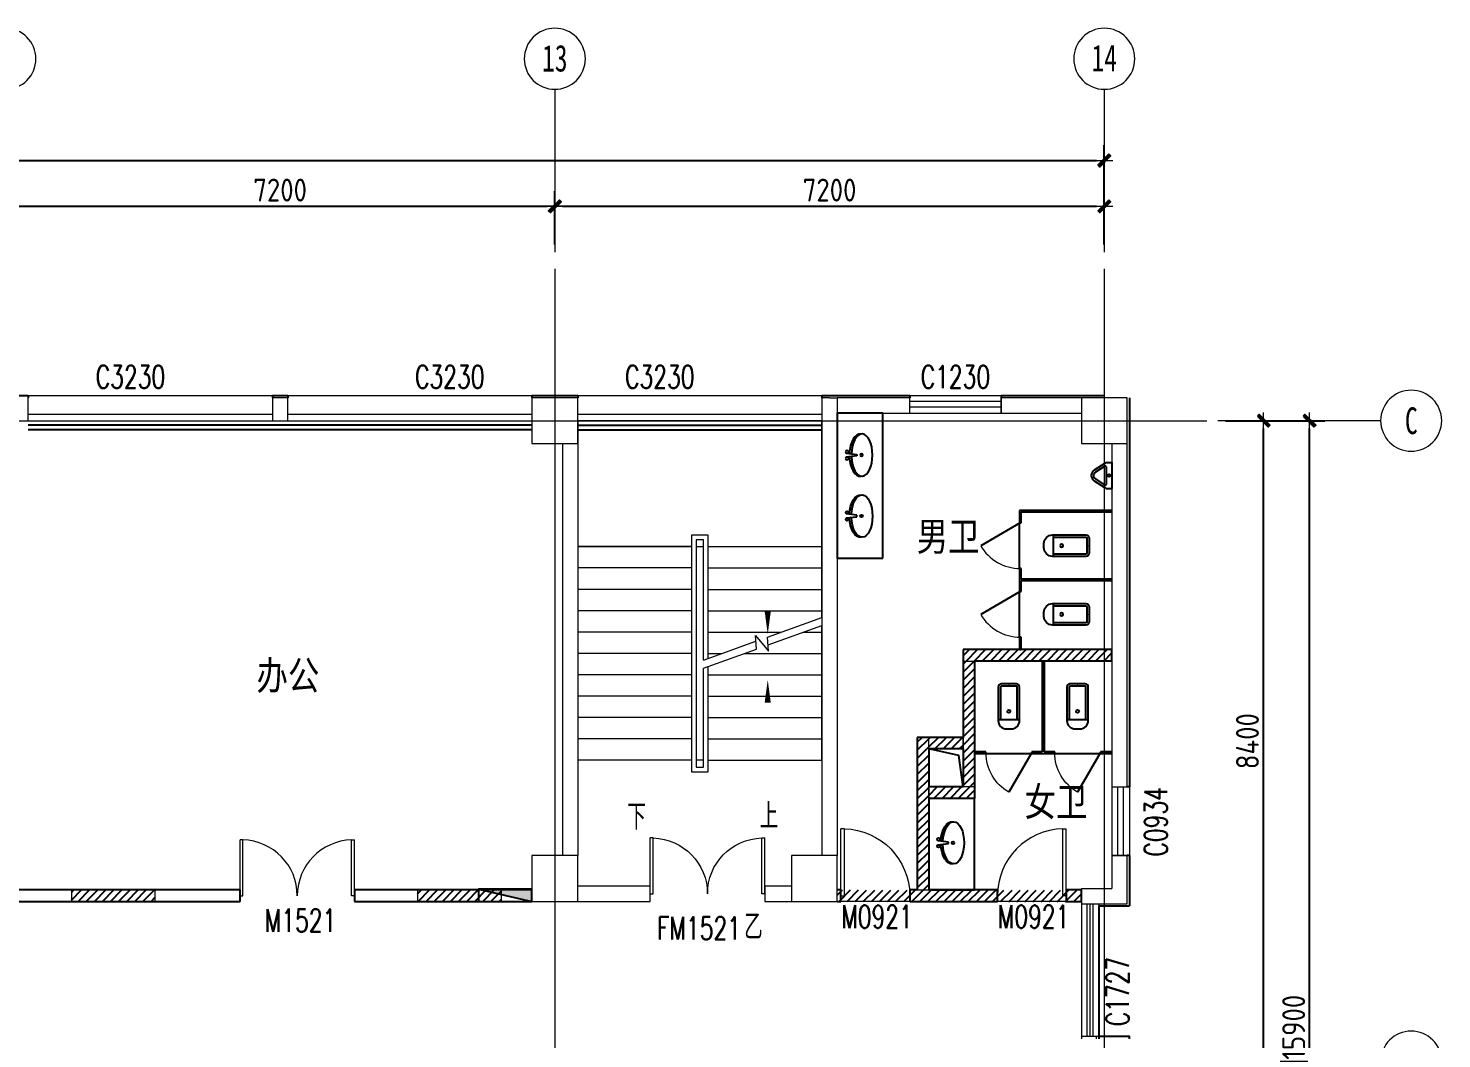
# Model space of a CAD drawing. Header units: millimetres. Extents: x 33621 to 401573, y -91663 to 133135.
# Drawn here: x 118197 to 136719, y 119891 to 133135 of the extents above; entities that cross this region are included whole.
import ezdxf
from ezdxf.enums import TextEntityAlignment as Align

# ---------------------------------------------------------------- set-up
doc = ezdxf.new("R2010")
doc.units = ezdxf.units.MM
doc.header["$LTSCALE"] = 10
doc.linetypes.add('DOTE', pattern=[2.42, 2, -0.2, 0.02, -0.2])
doc.layers.get('0').update_dxf_attribs({"color": 253})
doc.layers.get('Defpoints').update_dxf_attribs({"color": 250})
for name, color, linetype in [('3', 253, 'Continuous'), ('DIM_SYMB', 253, 'Continuous'), ('Dim【尺寸标注】', 253, 'Continuous'), ('LATRINE', 253, 'Continuous'), ('LAYER3', 253, 'Continuous'), ('LAYER4', 253, 'Continuous'), ('LAYER5', 253, 'Continuous'), ('LVTRY', 253, 'Continuous'), ('PUB_DIM', 253, 'Continuous'), ('PUB_TEXT', 253, 'Continuous'), ('RC-Hatch【天花填充】', 253, 'Continuous'), ('SURFACE', 253, 'Continuous'), ('w-消火栓', 253, 'Continuous'), ('wall-隔', 253, 'Continuous'), ('WINDOW_TEXT', 253, 'Continuous'), ('家具', 253, 'Continuous')]:
    doc.layers.add(name, color=color, linetype=linetype)
for name, color, linetype, lineweight in [('AXIS【轴号】', 253, 'Continuous', 0), ('COLUMN', 253, 'Continuous', 0), ('DOTE', 253, 'DOTE', 0), ('STAIR', 253, 'Continuous', 0), ('WALL', 253, 'Continuous', 0), ('WINDOW', 253, 'Continuous', 0)]:
    doc.layers.add(name, color=color, linetype=linetype, lineweight=lineweight)
doc.styles.add('_TCH_DIM', font='SIMPLEX', dxfattribs={"bigfont": 'GBCBIG'})
doc.styles.add('_TCH_WINDOW', font='SIMPLEX', dxfattribs={"bigfont": 'GBCBIG'})
doc.styles.add('CCD_DIM', font='ARCHS.SHX')
doc.styles.add('宋体', font='', dxfattribs={"width": 0.7})
doc.styles.get('宋体').set_extended_font_data('SimSun')
doc.dimstyles.new('ZL_1：100', dxfattribs={"dimtxt": 3, "dimasz": 1, "dimexe": 2, "dimexo": 2, "dimgap": 0.6, "dimtad": 1, "dimdec": 0, "dimrnd": 5, "dimdsep": 46, "dimtxsty": 'CCD_DIM', "dimblk": 'WS-cj', "dimblk1": 'WS-cj', "dimblk2": 'WS-cj', "dimcen": 1, "dimclrd": 44, "dimclre": 44, "dimclrt": 2, "dimadec": 0, "dimazin": 2, "dimtfac": 1, "dimtdec": 0, "dimtix": 1, "dimtmove": 2, "dimatfit": 3, "dimldrblk": 'hl_arrow2', "dimfxl": 5, "dimfxlon": 1, "dimarcsym": 0})
pattern_1 = [(225, (0, 34024.046), (53.03301, -53.03301), [])]

# ---------------------------------------------------------------- blocks, each defined once
blk = doc.blocks.new('A$C22332745')
at = {"layer": 'LAYER3', "color": 181, "extrusion": (0, 0, -1)}
for centre, ratio, start_param, end_param in [((277, 195), 0.531076, 4.795815, 6.348539), ((277, 214), 0.5, 4.782885, 10.934222), ((277, 195), 0.531076, 3.076239, 4.638107)]:
    blk.add_ellipse(centre, major_axis=(-277, 0), ratio=ratio, start_param=start_param, end_param=end_param, dxfattribs=at)
at = {"layer": 'LAYER4', "color": 252}
for p, q in [((267, 148), (249, 9)), ((285, 148), (267, 148)), ((302, 9), (285, 148))]:
    blk.add_line(p, q, dxfattribs=at)
for centre in [(231, 18), (320, 18)]:
    blk.add_circle(centre, 17.9, dxfattribs=at)
at = {"layer": 'LAYER5', "color": 251}
blk.add_circle((277, 208), 16, dxfattribs=at)
blk = doc.blocks.new('A$C2CC91CCB')
at = {"color": 251, "rotation": 90}
blk.add_blockref('A$C22332745', (353, 0), dxfattribs=at)
blk = doc.blocks.new('A$C477C625D')
at = {"color": 7}
blk.add_blockref('A$C2CC91CCB', (0, 0), dxfattribs=at)
blk = doc.blocks.new('A$C4D690477')
at = {"layer": '家具', "color": 251}
blk.add_blockref('A$C477C625D', (0, 0), dxfattribs=at)
blk = doc.blocks.new('$lvtry$00000007')
for p, q in [((-170, 0, 0), (170, 0, 0)), ((-170, -61, 0), (-170, 0, 0)), ((-162, -88, 0), (-69, -231, 0)), ((-124, -91, 0), (-43, -216, 0)), ((-116, -76, 0), (116, -76, 0)), ((43, -216, 0), (124, -91, 0)), ((69, -231, 0), (162, -88, 0)), ((170, -61, 0), (170, 0, 0))]:
    blk.add_line(p, q)
blk.add_circle((0, -38, 0), 17.7)
for centre, radius, start, end in [((-120, -61, 0), 50, 180, 213.0863), ((-116, -86, 0), 10, 90, 213.0863), ((116, -86, 0), 10, 326.9137, 90), ((120, -61, 0), 50, 326.9137, 0), ((0, -191, 0), 80, 210, 330), ((0, -191, 0), 50, 210, 330)]:
    blk.add_arc(centre, radius, start, end)
blk = doc.blocks.new('$QC001_5')
blk.add_line((-325, 200), (325, 0))
blk.add_lwpolyline([(325, 0), (325, 200), (-325, 200), (-325, 0)], close=True)
blk.add_solid([(-325, 200), (325, 200), (-325, 200), (325, 0)])
at = {"flags": 1}
for tag in ['UNIT', 'WHAT', 'SPEC']:
    blk.add_attdef(tag, (0, 0), '', height=0.001, dxfattribs=at)
blk = doc.blocks.new('$lvtry$00000200')
for p, q in [((-140, -40, 0), (-140, -480, 0)), ((-110, -40, 0), (-110, -470, 0)), ((100, 0, 0), (-100, 0, 0)), ((100, -30, 0), (-100, -30, 0)), ((110, -470, 0), (110, -40, 0)), ((140, -480, 0), (140, -40, 0)), ((140, -470, 0), (-140, -470, 0)), ((-30, -590, 0), (30, -590, 0))]:
    blk.add_line(p, q)
blk.add_circle((0, -359, 0), 20)
for centre, radius, start, end in [((-100, -40, 0), 40, 90, 180), ((-100, -40, 0), 10, 90, 180), ((100, -40, 0), 40, 0, 90), ((100, -40, 0), 10, 0, 90), ((-30, -480, 0), 110, 180, 270), ((30, -480, 0), 110, 270, 0)]:
    blk.add_arc(centre, radius, start, end)
blk.add_point((0, 0))
blk = doc.blocks.new('$TCHSYS$APDOOR2D')
blk.add_line((0.5, 0), (0, 0.866))
at = {"lineweight": 13}
blk.add_arc((0.5, 0), 1, 120, 180, dxfattribs=at)
blk = doc.blocks.new('$DorLib2D$00000002')
for p, q in [((-0.5, 0), (-0.5, 0.4875)), ((-0.475, 0.4875), (-0.5, 0.4875)), ((-0.475, 0), (-0.475, 0.4875)), ((0.475, 0), (0.475, 0.4875)), ((0.475, 0.4875), (0.5, 0.4875)), ((0.5, 0), (0.5, 0.4875)), ((-0.5, 0), (-0.475, 0)), ((0.5, 0), (0.475, 0))]:
    blk.add_line(p, q)
at = {"lineweight": 13}
for centre, start, end in [((-0.4875, 0), 0, 88.53072), ((0.4875, 0), 91.46928, 180)]:
    blk.add_arc(centre, 0.4875, start, end, dxfattribs=at)
blk = doc.blocks.new('$DorLib2D$00000001')
for p, q in [((0.45, 0.975), (0.5, 0.975)), ((0.45, 0), (0.45, 0.975)), ((0.5, 0), (0.5, 0.975)), ((0.5, 0), (0.45, 0))]:
    blk.add_line(p, q)
at = {"lineweight": 13}
blk.add_arc((0.475, 0), 0.975, 91.4693, 180, dxfattribs=at)
blk = doc.blocks.new('$WINLIB2D$00000004')
for p, q in [((-0.5, 0.5), (0.5, 0.5)), ((-0.5, 0.5), (-0.5, -0.5)), ((0.5, -0.5), (0.5, 0.5)), ((-0.5, 0.2406), (0.5, 0.2406)), ((-0.5, -0.5), (0.5, -0.5))]:
    blk.add_line(p, q)
blk = doc.blocks.new('$TCHSYS$WIN2D')
for p, q in [((-0.5, 0.5), (0.5, 0.5)), ((-0.5, 0.5), (-0.5, -0.5)), ((0.5, 0.5), (0.5, -0.5)), ((0.5, 0.167), (-0.5, 0.167)), ((0.5, -0.167), (-0.5, -0.167)), ((-0.5, -0.5), (0.5, -0.5))]:
    blk.add_line(p, q)
blk = doc.blocks.new('$WINLIB2D$00000005')
for p, q in [((-0.5, 0.5), (0.5, 0.5)), ((-0.5, 0.5), (-0.5, -0.5)), ((0.5, -0.5), (0.5, 0.5)), ((0.5, 0.167), (-0.5, 0.167)), ((0.5, 0), (-0.5, 0)), ((0.5, -0.167), (-0.5, -0.167)), ((-0.5, -0.5), (0.5, -0.5))]:
    blk.add_line(p, q)
blk = doc.blocks.new('hl_Axis-A1')
at = {"color": 150, "ltscale": 2}
blk.add_line((21.33, 0), (0, 0), dxfattribs=at)
at = {"color": 150}
blk.add_circle((25.33, 0), 4, dxfattribs=at)
at = {"color": 50, "style": '宋体', "width": 0.7}
blk.add_attdef('轴号', text='', height=3.5, dxfattribs=at).set_placement((25.33, 0), align=Align.MIDDLE_CENTER)
blk = doc.blocks.new('WS-cj')
blk.add_hatch(color=2).paths.add_polyline_path([(0.59, 0.82), (-0.82, -0.59), (-0.59, -0.82), (0.82, 0.59)])
at = {"color": 2, "linetype": 'ByBlock', "lineweight": 0}
for p, q in [((-1.1, 0), (0, 0)), ((0, 0), (1.1, 0))]:
    blk.add_line(p, q, dxfattribs=at)
at = {"color": 2}
blk.add_lwpolyline([(0.59, 0.82), (-0.82, -0.59), (-0.59, -0.82), (0.82, 0.59)], close=True, dxfattribs=at)
blk = doc.blocks.new('*D258')
at = {"layer": 'Defpoints', "color": 0, "transparency": 16777216}
for p in [(50626, -400), (51226, -400), (50626, -8800)]:
    blk.add_point(p, dxfattribs=at)
at = {"layer": 'Dim【尺寸标注】', "color": 44, "lineweight": -2, "transparency": 16777216}
for p, q in [((50726, -400), (51426, -400)), ((51226, -8700), (51226, -500)), ((50726, -8800), (51426, -8800))]:
    blk.add_line(p, q, dxfattribs=at)
at = {"layer": 'Dim【尺寸标注】', "color": 44, "lineweight": -2, "transparency": 16777216, "xscale": 100, "yscale": 100, "zscale": 100}
for p, rotation in [((51226, -400), 90), ((51226, -8800), 270)]:
    blk.add_blockref('WS-cj', p, dxfattribs=dict(at, rotation=rotation))
at = {"layer": 'Dim【尺寸标注】', "color": 2, "transparency": 16777216, "insert": (51014, -4600), "char_height": 300, "attachment_point": 5, "rotation": 90, "style": 'CCD_DIM'}
blk.add_mtext('8400', dxfattribs=at)
blk = doc.blocks.new('hl_arrow2')
at = {"color": 2}
blk.add_line((0, 0), (-1, 0), dxfattribs=at)
blk.add_lwpolyline([(0, 0), (-1, -1), (-1, -1), (0, 0), (-1, 1), (-1, 1)], close=True, dxfattribs=at)
blk = doc.blocks.new('*D259')
at = {"layer": 'Defpoints', "color": 0, "transparency": 16777216}
for p in [(50626, -400), (51826, -400), (50626, -16300)]:
    blk.add_point(p, dxfattribs=at)
at = {"layer": 'Dim【尺寸标注】', "color": 44, "lineweight": -2, "transparency": 16777216}
for p, q in [((51326, -400), (52026, -400)), ((51826, -16200), (51826, -500)), ((51326, -16300), (52026, -16300))]:
    blk.add_line(p, q, dxfattribs=at)
at = {"layer": 'Dim【尺寸标注】', "color": 44, "lineweight": -2, "transparency": 16777216, "xscale": 100, "yscale": 100, "zscale": 100}
for p, rotation in [((51826, -400), 90), ((51826, -16300), 270)]:
    blk.add_blockref('WS-cj', p, dxfattribs=dict(at, rotation=rotation))
at = {"layer": 'Dim【尺寸标注】', "color": 2, "transparency": 16777216, "insert": (51620, -8350), "char_height": 300, "attachment_point": 5, "rotation": 90, "style": 'CCD_DIM'}
blk.add_mtext('15900', dxfattribs=at)
blk = doc.blocks.new('*D271')
at = {"layer": 'Defpoints', "color": 0, "transparency": 16777216}
for p in [(41938, 2411), (34738, 1811), (41938, 1811)]:
    blk.add_point(p, dxfattribs=at)
at = {"layer": 'Dim【尺寸标注】', "color": 44, "lineweight": -2, "transparency": 16777216}
for p, q in [((34738, 1911), (34738, 2611)), ((41938, 1911), (41938, 2611)), ((34838, 2411), (41838, 2411))]:
    blk.add_line(p, q, dxfattribs=at)
at = {"layer": 'Dim【尺寸标注】', "color": 44, "lineweight": -2, "transparency": 16777216, "xscale": 100, "yscale": 100, "zscale": 100, "rotation": 180}
blk.add_blockref('WS-cj', (34738, 2411), dxfattribs=at)
at = {"layer": 'Dim【尺寸标注】', "color": 44, "lineweight": -2, "transparency": 16777216, "xscale": 100, "yscale": 100, "zscale": 100}
blk.add_blockref('WS-cj', (41938, 2411), dxfattribs=at)
at = {"layer": 'Dim【尺寸标注】', "color": 2, "transparency": 16777216, "insert": (38338, 2623), "char_height": 300, "attachment_point": 5, "style": 'CCD_DIM'}
blk.add_mtext('7200', dxfattribs=at)
blk = doc.blocks.new('*D272')
at = {"layer": 'Defpoints', "color": 0, "transparency": 16777216}
for p in [(49138, 2411), (41938, 1811), (49138, 1811)]:
    blk.add_point(p, dxfattribs=at)
at = {"layer": 'Dim【尺寸标注】', "color": 44, "lineweight": -2, "transparency": 16777216}
for p, q in [((41938, 1911), (41938, 2611)), ((49138, 1911), (49138, 2611)), ((42038, 2411), (49038, 2411))]:
    blk.add_line(p, q, dxfattribs=at)
at = {"layer": 'Dim【尺寸标注】', "color": 44, "lineweight": -2, "transparency": 16777216, "xscale": 100, "yscale": 100, "zscale": 100, "rotation": 180}
blk.add_blockref('WS-cj', (41938, 2411), dxfattribs=at)
at = {"layer": 'Dim【尺寸标注】', "color": 44, "lineweight": -2, "transparency": 16777216, "xscale": 100, "yscale": 100, "zscale": 100}
blk.add_blockref('WS-cj', (49138, 2411), dxfattribs=at)
at = {"layer": 'Dim【尺寸标注】', "color": 2, "transparency": 16777216, "insert": (45538, 2623), "char_height": 300, "attachment_point": 5, "style": 'CCD_DIM'}
blk.add_mtext('7200', dxfattribs=at)
blk = doc.blocks.new('*D273')
at = {"layer": 'Defpoints', "color": 0, "transparency": 16777216}
for p in [(49138, 3011), (-44462, 1811), (49138, 1811)]:
    blk.add_point(p, dxfattribs=at)
at = {"layer": 'Dim【尺寸标注】', "color": 44, "lineweight": -2, "transparency": 16777216}
for p, q in [((-44462, 2511), (-44462, 3211)), ((49138, 2511), (49138, 3211)), ((-44362, 3011), (49038, 3011))]:
    blk.add_line(p, q, dxfattribs=at)
at = {"layer": 'Dim【尺寸标注】', "color": 44, "lineweight": -2, "transparency": 16777216, "xscale": 100, "yscale": 100, "zscale": 100, "rotation": 180}
blk.add_blockref('WS-cj', (-44462, 3011), dxfattribs=at)
at = {"layer": 'Dim【尺寸标注】', "color": 44, "lineweight": -2, "transparency": 16777216, "xscale": 100, "yscale": 100, "zscale": 100}
blk.add_blockref('WS-cj', (49138, 3011), dxfattribs=at)
at = {"layer": 'Dim【尺寸标注】', "color": 2, "transparency": 16777216, "insert": (2338, 3217), "char_height": 300, "attachment_point": 5, "style": 'CCD_DIM'}
blk.add_mtext('93600', dxfattribs=at)
blk = doc.blocks.new('ZL_061117299')
at = {"layer": 'AXIS【轴号】'}
ref = blk.add_blockref('hl_Axis-A1', (34737.7, 1810.8), dxfattribs=dict(at, xscale=-100, yscale=100, zscale=100, rotation=270))
ref.add_attrib('轴号', '12', dxfattribs={"layer": '0', "color": 2, "height": 350, "style": '宋体', "width": 0.7}).set_placement((34737.7, 4353.9), align=Align.MIDDLE_CENTER)
ref = blk.add_blockref('hl_Axis-A1', (41937.7, 1810.8), dxfattribs=dict(at, xscale=-100, yscale=100, zscale=100, rotation=270))
ref.add_attrib('轴号', '13', dxfattribs={"layer": '0', "color": 2, "height": 350, "style": '宋体', "width": 0.7}).set_placement((41937.7, 4351.9), align=Align.MIDDLE_CENTER)
ref = blk.add_blockref('hl_Axis-A1', (49137.7, 1810.8), dxfattribs=dict(at, xscale=-100, yscale=100, zscale=100, rotation=270))
ref.add_attrib('轴号', '14', dxfattribs={"layer": '0', "color": 2, "height": 350, "style": '宋体', "width": 0.7}).set_placement((49137.7, 4353.9), align=Align.MIDDLE_CENTER)
ref = blk.add_blockref('hl_Axis-A1', (50626.4, -400), dxfattribs=dict(at, xscale=-100, yscale=100, zscale=100, rotation=180))
ref.add_attrib('轴号', 'C', dxfattribs={"layer": '0', "color": 2, "height": 350, "style": '宋体', "width": 0.7}).set_placement((53161.1, -400), align=Align.MIDDLE_CENTER)
ref = blk.add_blockref('hl_Axis-A1', (50626.4, -8800), dxfattribs=dict(at, xscale=-100, yscale=100, zscale=100, rotation=180))
ref.add_attrib('轴号', 'B', dxfattribs={"layer": '0', "color": 2, "height": 350, "style": '宋体', "width": 0.7}).set_placement((53166.6, -8800), align=Align.MIDDLE_CENTER)
at = {"layer": 'Dim【尺寸标注】'}
for p1, p2, distance, picture, middle in [((-44462.3, 1810.8), (49137.7, 1810.8), 1200, '*D273', (2337.7, 3217)), ((34737.7, 1810.8), (41937.7, 1810.8), 600, '*D271', (38337.7, 2623.3)), ((41937.7, 1810.8), (49137.7, 1810.8), 600, '*D272', (45537.7, 2623.3)), ((50626.4, -8800), (50626.4, -400), -600, '*D258', (51013.9, -4600)), ((50626.4, -16300), (50626.4, -400), -1200, '*D259', (51620.1, -8350))]:
    dim = blk.add_aligned_dim(p1=p1, p2=p2, distance=distance, dimstyle='ZL_1：100', dxfattribs=at)
    dim.commit()
    dim.dimension.update_dxf_attribs({"geometry": picture, "text_midpoint": middle})

msp = doc.modelspace()

# ---------------------------------------------------------------- hatches: boundary and pattern name
at = {"layer": 'RC-Hatch【天花填充】'}
h = msp.add_hatch(dxfattribs=at)
h.set_pattern_fill('ANSI31', color=251, scale=23.622047, angle=180, style=0)
h.set_pattern_definition(pattern_1)
h.paths.add_polyline_path([(130446, 124991), (130446, 124841), (132396.5, 124841), (132396.5, 124991)])
h = msp.add_hatch(dxfattribs=at)
h.set_pattern_fill('ANSI31', color=251, scale=23.622047, angle=180, style=0)
h.set_pattern_definition(pattern_1)
h.paths.add_polyline_path([(130596, 124841), (130596, 123191), (130446, 123191), (130446, 124841)])
h = msp.add_hatch(dxfattribs=at)
h.set_pattern_fill('ANSI31', color=251, scale=23.622047, angle=180, style=0)
h.set_pattern_definition(pattern_1)
h.paths.add_polyline_path([(129846, 123841), (129846, 121842.1), (129996, 121842.1), (129996, 123841)])
h = msp.add_hatch(dxfattribs=at)
h.set_pattern_fill('ANSI31', color=251, scale=23.622047, angle=180, style=0)
h.set_pattern_definition(pattern_1)
h.paths.add_polyline_path([(130446, 123841), (130446, 123691), (129996, 123691), (129996, 123841)])
h = msp.add_hatch(dxfattribs=at)
h.set_pattern_fill('ANSI31', color=251, scale=23.622047, angle=180, style=0)
h.set_pattern_definition(pattern_1)
h.paths.add_polyline_path([(130596, 123041), (130596, 123191), (129996, 123191), (129996, 123041)])
h = msp.add_hatch(dxfattribs=at)
h.set_pattern_fill('ANSI31', color=251, scale=23.622047, angle=180, style=0)
h.set_pattern_definition(pattern_1)
h.paths.add_polyline_path([(118761.4, 121841), (118761.4, 121691), (119861.4, 121691), (119861.4, 121841)])
h = msp.add_hatch(dxfattribs=at)
h.set_pattern_fill('ANSI31', color=251, scale=23.622047, angle=180, style=0)
h.set_pattern_definition(pattern_1)
h.paths.add_polyline_path([(123296.5, 121841), (123296.5, 121691), (124396.5, 121691), (124396.5, 121841)])
h = msp.add_hatch(dxfattribs=at)
h.set_pattern_fill('ANSI31', color=251, scale=23.622047, angle=180, style=0)
h.set_pattern_definition(pattern_1)
h.paths.add_polyline_path([(128796.5, 121691), (128796.5, 121841), (131996.5, 121836), (131996.5, 121686)])

# ---------------------------------------------------------------- linework, layer by layer
at = {"layer": '3'}
for p, q in [((124796.5, 127931), (118196.5, 127931)), ((124796.5, 127871), (118196.5, 127871)), ((125396.5, 127931), (128596.5, 127931)), ((125396.5, 127871), (128596.5, 127871))]:
    msp.add_line(p, q, dxfattribs=at)
msp.add_lwpolyline([(130446, 123191), (130389.1, 123605.4), (129996, 123691)], dxfattribs=at)
at = {"layer": 'COLUMN'}
for p, q in [((125396.5, 128291), (124796.5, 128291)), ((132596.5, 128291), (131996.5, 128291)), ((131996.5, 128291), (131996.5, 127691)), ((132596.5, 127691), (132596.5, 128291)), ((124796.5, 127991), (124796.5, 127691)), ((125396.5, 127691), (125396.5, 127991)), ((124796.5, 127691), (125396.5, 127691)), ((131996.5, 127691), (132596.5, 127691)), ((125396.5, 122291), (124796.5, 122291)), ((124796.5, 122291), (124796.5, 121691)), ((125396.5, 121691), (125396.5, 122291)), ((128796.5, 122291), (128196.5, 122291)), ((128196.5, 122291), (128196.5, 121691)), ((128796.5, 121691), (128796.5, 122291)), ((124796.5, 121691), (125396.5, 121691)), ((128196.5, 121691), (128796.5, 121691))]:
    msp.add_line(p, q, dxfattribs=at)
at = {"layer": 'DIM_SYMB'}
for points in [[(126141.5, 123079.4, 0, 0, 0), (126141.5, 127201, 0, 0, 0), (127886.5, 127201, 0, 0, 0), (127886.5, 125191, 0, 80, 0), (127886.5, 125491, 0, 0, 0)], [(127886.5, 123091.3, 0, 0, 0), (127886.5, 124594.4, 0, 80, 0), (127886.5, 124294.4, 0, 0, 0)]]:
    msp.add_lwpolyline(points, format="xyseb", dxfattribs=at)
at = {"layer": 'DOTE', "ltscale": 0.1}
for p, q in [((125096.5, 129980.9), (125096.5, 110110.5)), ((132296.5, 129980.9), (132296.5, 110110.5)), ((36632.9, 127991), (133641.5, 127991))]:
    msp.add_line(p, q, dxfattribs=at)
at = {"layer": 'LATRINE'}
for p, q in [((131184, 126816), (131184, 126653.5)), ((132396.5, 126816), (131184, 126816)), ((131209, 126653.5), (131209, 126791)), ((132396.5, 126791), (131209, 126791)), ((132396.5, 126791), (132396.5, 126816)), ((131184, 126053.5, 400), (131184, 126653.5, 400)), ((131184, 126653.5), (131209, 126653.5)), ((131209, 126053.5), (131184, 126053.5)), ((131184, 126053.5), (131184, 125903.5)), ((131209, 125916), (131209, 126053.5)), ((131184, 125903.5), (131184, 125753.5)), ((132396.5, 125916), (131209, 125916)), ((131209, 125753.5), (131209, 125891)), ((132396.5, 125891), (131209, 125891)), ((132396.5, 125891), (132396.5, 125916)), ((131184, 125153.5, 400), (131184, 125753.5, 400)), ((131184, 125753.5), (131209, 125753.5)), ((131209, 125153.5), (131184, 125153.5)), ((131184, 125153.5), (131184, 124991)), ((131209, 124991), (131209, 125153.5)), ((131184, 124991), (131209, 124991)), ((131484, 124841), (131484, 123653.5)), ((131509, 124841), (131484, 124841)), ((131509, 124841), (131509, 123653.5)), ((130746.5, 123653.5), (130596, 123653.5)), ((130596, 123628.5), (130746.5, 123628.5)), ((130746.5, 123628.5), (130746.5, 123653.5)), ((130746.5, 123628.5, 400), (131346.5, 123628.5, 400)), ((131484, 123653.5), (131346.5, 123653.5)), ((131346.5, 123653.5), (131346.5, 123628.5)), ((131346.5, 123628.5), (131496.5, 123628.5)), ((131496.5, 123628.5), (131646.5, 123628.5)), ((131646.5, 123653.5), (131509, 123653.5)), ((131646.5, 123628.5), (131646.5, 123653.5)), ((131646.5, 123628.5, 400), (132246.5, 123628.5, 400)), ((132396.5, 123653.5), (132246.5, 123653.5)), ((132246.5, 123653.5), (132246.5, 123628.5)), ((132246.5, 123628.5), (132396.5, 123628.5)), ((132396.5, 123628.5), (132396.5, 123653.5))]:
    msp.add_line(p, q, dxfattribs=at)
for points in [[(129396.5, 126191), (129396.5, 128091), (128796.5, 128091), (128796.5, 126191)], [(130596, 121841), (130596, 123041), (129996, 123041), (129996, 121841)]]:
    msp.add_lwpolyline(points, close=True, dxfattribs=at)
at = {"layer": 'LVTRY'}
msp.add_lwpolyline([(132626.5, 119891), (132626.5, 119921), (132226.5, 119921)], dxfattribs=at)
at = {"layer": 'STAIR'}
for p, q in [((128596.5, 127991), (125396.5, 127991)), ((125396.5, 127991), (125396.5, 126341)), ((128596.5, 126341), (128596.5, 127991)), ((125396.5, 126341), (125396.5, 123541)), ((126887, 126341), (125396.5, 126341)), ((125396.5, 126341), (126887, 126341)), ((127106, 126491), (126887, 126491)), ((126887, 126491), (126887, 123391)), ((127046, 126431), (126947, 126431)), ((126947, 126431), (126947, 123451)), ((126947, 126341), (126947, 123541)), ((126947, 126341), (127046, 126341)), ((127046, 124854.1), (127046, 126431)), ((127046, 124854.1), (127046, 126341)), ((127106, 124875.8), (127106, 126491)), ((127106, 126341), (128596.5, 126341)), ((127106, 126341), (128596.5, 126341)), ((128596.5, 125414.1), (128596.5, 126341)), ((126887, 126061), (125396.5, 126061)), ((127106, 126061), (128596.5, 126061)), ((126887, 125781), (125396.5, 125781)), ((127106, 125781), (128596.5, 125781)), ((126887, 125501), (125396.5, 125501)), ((127106, 125501), (128596.5, 125501)), ((127882.6, 125156.3), (128596.5, 125414.1)), ((126887, 125221), (125396.5, 125221)), ((127106, 125221), (128061.7, 125221)), ((127891.4, 125053.1), (128596.5, 125307.8)), ((128356.1, 125221), (128596.5, 125221)), ((128596.5, 123541), (128596.5, 125307.8)), ((127046, 124854.1), (127732.4, 125102)), ((127741.2, 124998.9), (127726, 125176.6)), ((127726, 125176.6), (127898.4, 124970.2)), ((127898.4, 124970.2), (127882.6, 125156.3)), ((126887, 124941), (125396.5, 124941)), ((127046, 124747.8), (127741.2, 124998.9)), ((127106, 124941), (127286.4, 124941)), ((127580.8, 124941), (128596.5, 124941)), ((126887, 124661), (125396.5, 124661)), ((127046, 123541), (127046, 124747.8)), ((127046, 123451), (127046, 124747.8)), ((127106, 123391), (127106, 124769.5)), ((127106, 124661), (128596.5, 124661)), ((126887, 124381), (125396.5, 124381)), ((127106, 124381), (128596.5, 124381)), ((126887, 124101), (125396.5, 124101)), ((127106, 124101), (128596.5, 124101)), ((126887, 123821), (125396.5, 123821)), ((127106, 123821), (128596.5, 123821)), ((126887, 123541), (125396.5, 123541)), ((126887, 123391), (127106, 123391)), ((127046, 123541), (126947, 123541)), ((126947, 123451), (127046, 123451)), ((127106, 123541), (128596.5, 123541))]:
    msp.add_line(p, q, dxfattribs=at)
at = {"layer": 'SURFACE'}
for p, q in [((117896.5, 128321), (118196.5, 128321)), ((118196.5, 128321), (118196.5, 128291)), ((121396.5, 128321), (121396.5, 128291)), ((121396.5, 128321), (121596.5, 128321)), ((121596.5, 128321), (121596.5, 128291)), ((124796.5, 128321), (124796.5, 128291)), ((124796.5, 128321), (125096.5, 128321)), ((125096.5, 128321), (125396.5, 128321)), ((125396.5, 128321), (125396.5, 128291)), ((128596.5, 128321), (128596.5, 128291)), ((128596.5, 128321), (128696.5, 128321)), ((128696.5, 128321), (128796.5, 128321)), ((128796.5, 128321), (129746.5, 128321)), ((129746.5, 128321), (129746.5, 128291)), ((130946.5, 128321), (130946.5, 128291)), ((130946.5, 128321), (132296.5, 128321)), ((132626.5, 128291), (132626.5, 123191)), ((132626.5, 123191), (132596.5, 123191)), ((132626.5, 122291), (132596.5, 122291)), ((132626.5, 122291), (132626.5, 121631)), ((132226.5, 121631), (132226.5, 119891)), ((132226.5, 121631), (132626.5, 121631))]:
    msp.add_line(p, q, dxfattribs=at)
at = {"layer": 'WALL'}
for p, q in [((121596.5, 128291), (121396.5, 128291)), ((121396.5, 128291), (121396.5, 127991)), ((121596.5, 127991), (121596.5, 128291)), ((128696.5, 128291), (128596.5, 128291)), ((128596.5, 128291), (128596.5, 127991)), ((128696.5, 128291), (128796.5, 128291)), ((129746.5, 128291), (128796.5, 128291)), ((128796.5, 128291), (128796.5, 127991)), ((129746.5, 128091), (129746.5, 128291)), ((131996.5, 128291), (130946.5, 128291)), ((130946.5, 128291), (130946.5, 128091)), ((121396.5, 127991), (121596.5, 127991)), ((128596.5, 127991), (128596.5, 122291)), ((128596.5, 127991), (128696.5, 127991)), ((128696.5, 127991), (128796.5, 127991)), ((128796.5, 128091), (129746.5, 128091)), ((128796.5, 127991), (128796.5, 122291)), ((130946.5, 128091), (131996.5, 128091)), ((125196.5, 127691), (125196.5, 122291)), ((125396.5, 127691), (125396.5, 122291)), ((132396.5, 127691), (132396.5, 123191)), ((132596.5, 123191), (132596.5, 127691)), ((132396.5, 123191), (132596.5, 123191)), ((132596.5, 122291), (132396.5, 122291)), ((132396.5, 122291), (132396.5, 121861)), ((132596.5, 121661), (132596.5, 122291)), ((126346.5, 121891), (125396.5, 121891)), ((126346.5, 121691), (126346.5, 121891)), ((128196.5, 121891), (127846.5, 121891)), ((127846.5, 121891), (127846.5, 121691)), ((125396.5, 121691), (126346.5, 121691)), ((127846.5, 121691), (128196.5, 121691)), ((131996.5, 121861), (131996.5, 121661)), ((131996.5, 121861), (132396.5, 121861)), ((131996.5, 121661), (132196.5, 121661)), ((132196.5, 121661), (132596.5, 121661)), ((132196.5, 119921), (131996.5, 119921)), ((131996.5, 119921), (131996.5, 119891)), ((132196.5, 119891), (132196.5, 119921))]:
    msp.add_line(p, q, dxfattribs=at)
at = {"layer": 'WALL', "color": 210}
for points in [[(130446, 124991), (130446, 124841), (132396.5, 124841), (132396.5, 124991)], [(130596, 124841), (130596, 123191), (130446, 123191), (130446, 124841)], [(129846, 123841), (129846, 121842.1), (129996, 121842.1), (129996, 123841)], [(130446, 123841), (130446, 123691), (129996, 123691), (129996, 123841)], [(130596, 123041), (130596, 123191), (129996, 123191), (129996, 123041)], [(118761.4, 121841), (118761.4, 121691), (119861.4, 121691), (119861.4, 121841)], [(123296.5, 121841), (123296.5, 121691), (124396.5, 121691), (124396.5, 121841)]]:
    msp.add_lwpolyline(points, close=True, dxfattribs=at)
at = {"layer": 'wall-隔'}
for p, q in [((132396.5, 124991), (130446, 124991)), ((130446, 124991), (130446, 123841)), ((132396.5, 124841), (130596, 124841)), ((130596, 124841), (130596, 123766)), ((132396.5, 124841), (132396.5, 124991)), ((129846, 123841), (129846, 123116)), ((130446, 123841), (129846, 123841)), ((130596, 123766), (130596, 123641)), ((129996, 123691), (129996, 123191)), ((130446, 123691), (129996, 123691)), ((130446, 123691), (130446, 123641)), ((130446, 123641), (130446, 123191)), ((130596, 123641), (130596, 123041)), ((130446, 123191), (129996, 123191)), ((129846, 123116), (129846, 121841)), ((130596, 123041), (129996, 123041)), ((129996, 123041), (129996, 121841)), ((117821.5, 121691), (120971.5, 121691)), ((120971.5, 121841), (117971.5, 121841)), ((120971.5, 121691), (120971.5, 121841)), ((124796.5, 121841), (122471.5, 121841)), ((122471.5, 121841), (122471.5, 121691)), ((122471.5, 121691), (124796.5, 121691)), ((128846.5, 121841), (128796.5, 121841)), ((128796.5, 121691), (128846.5, 121691)), ((128846.5, 121691), (128846.5, 121841)), ((129846, 121841), (129746.5, 121841)), ((129746.5, 121841), (129746.5, 121691)), ((129746.5, 121691), (129921, 121691)), ((129921, 121691), (130897, 121691)), ((130897, 121841), (129996, 121841)), ((130897, 121691), (130897, 121841)), ((131996.5, 121841), (131797, 121841)), ((131797, 121841), (131797, 121691)), ((131797, 121691), (131996.5, 121691)), ((131996.5, 121691), (131996.5, 121841))]:
    msp.add_line(p, q, dxfattribs=at)
at = {"layer": 'WINDOW'}
for p, q in [((129746.5, 121691), (128846.5, 121691)), ((131797, 121691), (130897, 121691))]:
    msp.add_line(p, q, dxfattribs=at)

# ---------------------------------------------------------------- block references
at = {"layer": 'LATRINE', "xscale": 600, "yscale": 600, "zscale": 25, "rotation": 90}
for p in [(131196.5, 126353.5), (131196.5, 125453.5)]:
    msp.add_blockref('$TCHSYS$APDOOR2D', p, dxfattribs=at)
at = {"layer": 'LATRINE', "xscale": 600, "yscale": -600, "zscale": 25}
for p in [(131046.5, 123641), (131946.5, 123641)]:
    msp.add_blockref('$TCHSYS$APDOOR2D', p, dxfattribs=at)
at = {"layer": 'LVTRY', "extrusion": (0, 0, -1), "xscale": -1, "zscale": -1, "rotation": 90}
msp.add_blockref('$lvtry$00000007', (-132396.5, 127272, 0), dxfattribs=at)
at = {"layer": 'LVTRY', "yscale": -1, "rotation": 90.00000000000003}
for p in [(132096.5, 126353.5), (132096.5, 125453.5)]:
    msp.add_blockref('$lvtry$00000200', p, dxfattribs=at)
at = {"layer": 'LVTRY'}
for p in [(131046.5, 124541), (131946.5, 124541)]:
    msp.add_blockref('$lvtry$00000200', p, dxfattribs=at)
at = {"layer": 'PUB_DIM'}
msp.add_blockref('ZL_061117299', (83158.8, 128391), dxfattribs=at)
at = {"layer": 'w-消火栓', "xscale": 1.077000000048428, "yscale": 0.8000000000465661}
msp.add_blockref('$QC001_5', (124446.5, 121691), dxfattribs=at)
at = {"layer": 'WINDOW'}
ref = msp.add_blockref('$WINLIB2D$00000004', (119796.5, 128156), dxfattribs=dict(at, xscale=3200, yscale=-330, zscale=3200))
ref.add_attrib('A', 'C3230', (119081.7, 128417.2), dxfattribs={"layer": 'WINDOW_TEXT', "height": 297.5, "style": '_TCH_WINDOW', "width": 0.705882})
ref = msp.add_blockref('$WINLIB2D$00000004', (123196.5, 128156), dxfattribs=dict(at, xscale=3200, yscale=-330, zscale=3200))
ref.add_attrib('A', 'C3230', (123265.5, 128417.2), dxfattribs={"layer": 'WINDOW_TEXT', "height": 297.5, "style": '_TCH_WINDOW', "width": 0.705882})
ref = msp.add_blockref('$WINLIB2D$00000004', (126996.5, 128156), dxfattribs=dict(at, xscale=3200, yscale=-330, zscale=3200))
ref.add_attrib('A', 'C3230', (126018.1, 128417.2), dxfattribs={"layer": 'WINDOW_TEXT', "height": 297.5, "style": '_TCH_WINDOW', "width": 0.705882})
ref = msp.add_blockref('$TCHSYS$WIN2D', (130346.5, 128206), dxfattribs=dict(at, xscale=1200, yscale=-230, zscale=1200))
ref.add_attrib('A', 'C1230', (129891.5, 128417.2), dxfattribs={"layer": 'WINDOW_TEXT', "height": 297.5, "style": '_TCH_WINDOW', "width": 0.705882})
ref = msp.add_blockref('$TCHSYS$WIN2D', (132511.5, 122741), dxfattribs=dict(at, xscale=900, yscale=-230, zscale=900, rotation=270))
ref.add_attrib('A', 'C0934', (133120.3, 122279.5), dxfattribs={"layer": 'WINDOW_TEXT', "height": 297.5, "rotation": 90, "style": '_TCH_WINDOW', "width": 0.705882})
ref = msp.add_blockref('$DorLib2D$00000001', (129296.5, 121766), dxfattribs=dict(at, xscale=900, yscale=-900, zscale=900, rotation=180))
ref.add_attrib('A', 'M0921', (128851.5, 121342.2), dxfattribs={"layer": 'WINDOW_TEXT', "height": 297.5, "style": '_TCH_WINDOW', "width": 0.705882})
ref = msp.add_blockref('$DorLib2D$00000001', (131347, 121766), dxfattribs=dict(at, xscale=-900, yscale=-900, zscale=-900, rotation=180))
ref.add_attrib('A', 'M0921', (130902, 121342.2), dxfattribs={"layer": 'WINDOW_TEXT', "height": 297.5, "style": '_TCH_WINDOW', "width": 0.705882})
ref = msp.add_blockref('$DorLib2D$00000002', (121721.5, 121766), dxfattribs=dict(at, xscale=-1500, yscale=-1500, zscale=-1500, rotation=180))
ref.add_attrib('A', 'M1521', (121296.5, 121292.2), dxfattribs={"layer": 'WINDOW_TEXT', "height": 297.5, "rotation": 360, "style": '_TCH_WINDOW', "width": 0.705882})
at = {"layer": 'WINDOW', "xscale": 1500, "yscale": -1500, "zscale": 1500, "rotation": 180}
msp.add_blockref('$DorLib2D$00000002', (127096.5, 121791), dxfattribs=at)
at = {"layer": 'WINDOW'}
ref = msp.add_blockref('$WINLIB2D$00000005', (132111.5, 120791), dxfattribs=dict(at, xscale=1740, yscale=-230, zscale=1740, rotation=270))
ref.add_attrib('A', 'C1727', (132620.3, 120054), dxfattribs={"layer": 'WINDOW_TEXT', "height": 297.5, "rotation": 90, "style": '_TCH_WINDOW', "width": 0.705882})
at = {"layer": '家具', "color": 251, "xscale": -1}
msp.add_blockref('A$C4D690477', (129260.2, 127263.6), dxfattribs=at)
at = {"layer": '家具', "color": 251, "rotation": 180}
for p in [(129260.2, 127018.3), (130459.7, 122735.7)]:
    msp.add_blockref('A$C4D690477', p, dxfattribs=at)

# ---------------------------------------------------------------- texts
at = {"layer": 'PUB_TEXT', "style": '宋体', "width": 0.8}
for s, p in [('男卫', (129838.5, 126285.9)), ('办公', (121187.2, 124463.6)), ('女卫', (131251.4, 122807.4))]:
    msp.add_text(s, height=377.64, dxfattribs=at).set_placement(p)
at = {"layer": 'PUB_TEXT', "color": 7, "style": '_TCH_DIM'}
for s, p in [('上', (127782.3, 122641.3)), ('下', (126046.6, 122629.4))]:
    msp.add_text(s, height=337.6, dxfattribs=at).set_placement(p)
at = {"layer": 'WINDOW_TEXT', "style": '_TCH_WINDOW'}
msp.add_text('乙', height=337.6, dxfattribs=at).set_placement((127577.2, 121191))
at = {"layer": 'WINDOW_TEXT', "style": '_TCH_WINDOW', "width": 0.705882}
msp.add_text('FM1521', height=297.5, dxfattribs=at).set_placement((126437.2, 121191))

doc.saveas('drawing.dxf')
